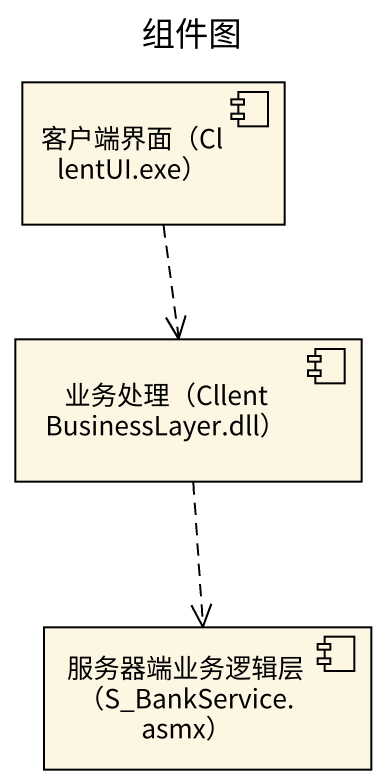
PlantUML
@startuml
title 组件图
component "客户端界面（CllentUI.exe）" as 客户端界面_CllentUI_exe
component "业务处理（CllentBusinessLayer.dll）" as 业务处理_CllentBusinessLayer_dll
component "服务器端业务逻辑层（S_BankService.asmx）" as 服务器端业务逻辑层_S_BankService_asmx
客户端界面_CllentUI_exe ..> 业务处理_CllentBusinessLayer_dll
业务处理_CllentBusinessLayer_dll ..> 服务器端业务逻辑层_S_BankService_asmx
@enduml
